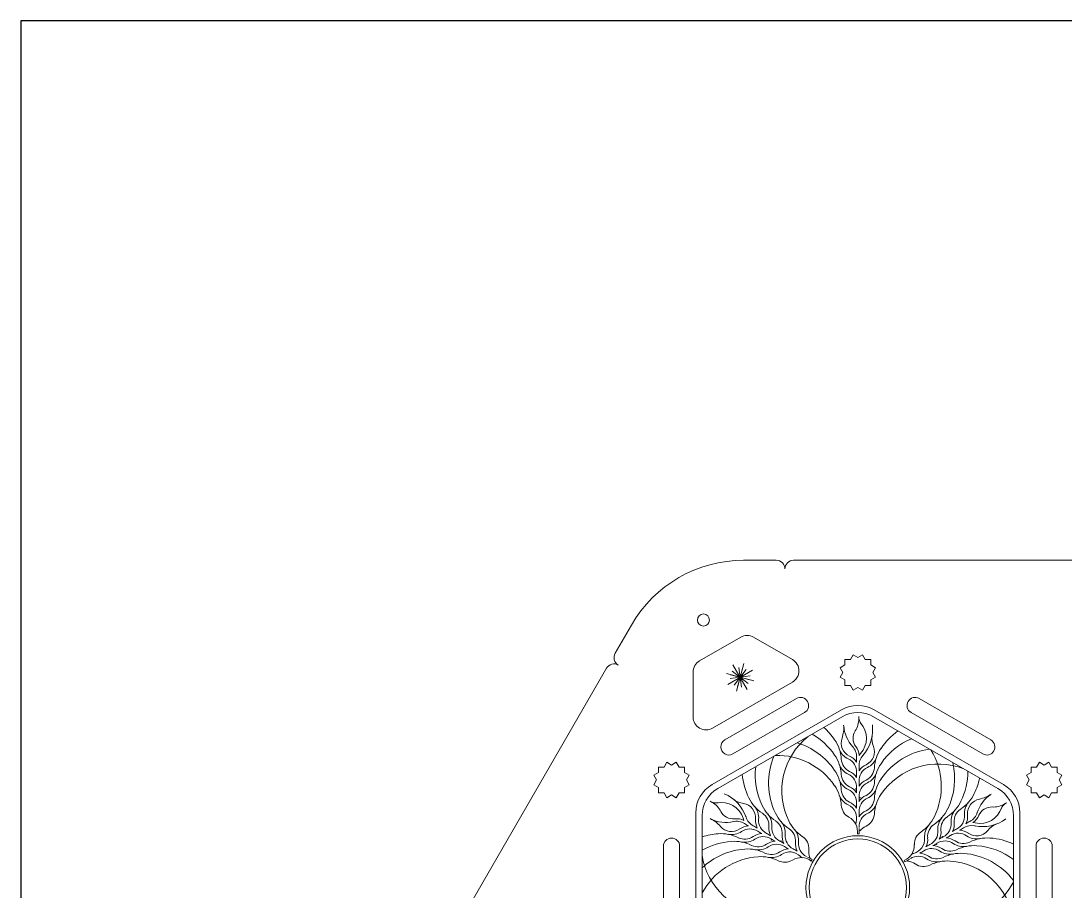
# Model space of a CAD drawing. Header units: millimetres. Extents: x -13 to 887, y 0 to 600.
# Drawn here: x -13 to 228.7, y 398.6 to 600 of the extents above; entities that cross this region are included whole.
import ezdxf

# ---------------------------------------------------------------- set-up
doc = ezdxf.new("R2010")
doc.units = ezdxf.units.MM
doc.layers.get('0').update_dxf_attribs({"true_color": 0x000000})
for name, color, linetype, lineweight, true_color in [('Cut_First', 1, 'Continuous', 20, 0xff0000), ('Cut_Second', 1, 'Continuous', 20, 0xff0000), ('Vector Engrave', 5, 'Continuous', 0, 0x0000ff)]:
    doc.layers.add(name, color=color, linetype=linetype, lineweight=lineweight, true_color=true_color)

msp = doc.modelspace()

# ---------------------------------------------------------------- linework, layer by layer
for p, q in [((887, 600), (-13, 600)), ((-13, 600), (-13, 0))]:
    msp.add_line(p, q)
at = {"layer": 'Cut_First'}
for p, q in [((177, 440.53), (147, 423.21)), ((214.5, 423.21), (184.5, 440.53)), ((143.25, 416.71), (143.25, 382.07)), ((218.25, 382.07), (218.25, 416.71))]:
    msp.add_line(p, q, dxfattribs=at)
for centre, radius in [((145, 461.31), 1.4), ((180.75, 399.39), 11.25)]:
    msp.add_circle(centre, radius, dxfattribs=at)
for centre, start, end in [((180.75, 434.03), 60, 120), ((150.75, 416.71), 120, 180), ((210.75, 416.71), 0, 60)]:
    msp.add_arc(centre, 7.5, start, end, dxfattribs=at)
at = {"layer": 'Cut_Second'}
for p, q in [((154.32, 475.16), (161.87, 475.16)), ((165.87, 475.16), (368.13, 475.16)), ((128.35, 460.16), (124.57, 453.62)), ((144.12, 451.86), (153.63, 457.34)), ((156.63, 457.34), (165.63, 452.14)), ((179.02, 452.19), (177.75, 452.19)), ((177.75, 452.19), (177.75, 450.92)), ((179.65, 453.28), (179.02, 452.19)), ((180.75, 452.65), (179.65, 453.28)), ((181.85, 453.28), (180.75, 452.65)), ((182.48, 452.19), (181.85, 453.28)), ((183.75, 452.19), (182.48, 452.19)), ((183.75, 450.92), (183.75, 452.19)), ((21.44, 275), (122.57, 450.16)), ((177.75, 450.92), (176.65, 450.28)), ((176.65, 450.28), (177.29, 449.19)), ((184.85, 450.28), (183.75, 450.92)), ((184.21, 449.19), (184.85, 450.28)), ((142.62, 438.87), (142.62, 449.26)), ((177.29, 449.19), (176.65, 448.09)), ((176.65, 448.09), (177.75, 447.45)), ((177.75, 447.45), (177.75, 446.19)), ((183.75, 447.45), (184.85, 448.09)), ((183.75, 446.19), (183.75, 447.45)), ((184.85, 448.09), (184.21, 449.19)), ((147.12, 436.27), (165.63, 446.95)), ((177.75, 446.19), (179.02, 446.19)), ((179.02, 446.19), (179.65, 445.09)), ((179.65, 445.09), (180.75, 445.72)), ((180.75, 445.72), (181.85, 445.09)), ((181.85, 445.09), (182.48, 446.19)), ((182.48, 446.19), (183.75, 446.19)), ((149.95, 433.57), (166.55, 443.15)), ((194.95, 443.15), (211.55, 433.57)), ((168.43, 439.9), (151.82, 430.32)), ((209.68, 430.32), (193.07, 439.9)), ((136.53, 428.39), (135.89, 427.29)), ((137.62, 427.75), (136.53, 428.39)), ((138.72, 428.39), (137.62, 427.75)), ((139.36, 427.29), (138.72, 428.39)), ((222.78, 428.39), (222.14, 427.29)), ((223.88, 427.75), (222.78, 428.39)), ((224.97, 428.39), (223.88, 427.75)), ((225.61, 427.29), (224.97, 428.39)), ((134.62, 426.02), (133.53, 425.39)), ((135.89, 427.29), (134.62, 427.29)), ((134.62, 427.29), (134.62, 426.02)), ((140.62, 427.29), (139.36, 427.29)), ((140.62, 426.02), (140.62, 427.29)), ((141.72, 425.39), (140.62, 426.02)), ((220.88, 426.02), (219.78, 425.39)), ((222.14, 427.29), (220.88, 427.29)), ((220.88, 427.29), (220.88, 426.02)), ((226.88, 427.29), (225.61, 427.29)), ((226.88, 426.02), (226.88, 427.29)), ((227.97, 425.39), (226.88, 426.02)), ((133.53, 425.39), (134.16, 424.29)), ((134.16, 424.29), (133.53, 423.19)), ((133.53, 423.19), (134.62, 422.56)), ((140.62, 422.56), (141.72, 423.19)), ((141.09, 424.29), (141.72, 425.39)), ((141.72, 423.19), (141.09, 424.29)), ((219.78, 425.39), (220.41, 424.29)), ((220.41, 424.29), (219.78, 423.19)), ((219.78, 423.19), (220.88, 422.56)), ((226.88, 422.56), (227.97, 423.19)), ((227.34, 424.29), (227.97, 425.39)), ((227.97, 423.19), (227.34, 424.29)), ((134.62, 422.56), (134.62, 421.29)), ((134.62, 421.29), (135.89, 421.29)), ((135.89, 421.29), (136.53, 420.19)), ((136.53, 420.19), (137.62, 420.82)), ((137.62, 420.82), (138.72, 420.19)), ((138.72, 420.19), (139.36, 421.29)), ((139.36, 421.29), (140.62, 421.29)), ((140.62, 421.29), (140.62, 422.56)), ((220.88, 422.56), (220.88, 421.29)), ((220.88, 421.29), (222.14, 421.29)), ((222.14, 421.29), (222.78, 420.19)), ((222.78, 420.19), (223.88, 420.82)), ((223.88, 420.82), (224.97, 420.19)), ((224.97, 420.19), (225.61, 421.29)), ((225.61, 421.29), (226.88, 421.29)), ((226.88, 421.29), (226.88, 422.56)), ((135.75, 389.81), (135.75, 408.97)), ((139.5, 408.97), (139.5, 389.81)), ((222, 389.81), (222, 408.97)), ((225.75, 408.97), (225.75, 389.81))]:
    msp.add_line(p, q, dxfattribs=at)
for centre, radius, start, end in [((154.32, 445.16), 30, 90, 150), ((161.87, 473.16), 2, 0, 90), ((165.87, 473.16), 2, 90, 180), ((155.13, 454.74), 3, 60, 120), ((126.3, 452.62), 2, 150, 240), ((164.13, 449.55), 3, 300, 60), ((124.3, 449.16), 2, 60, 150), ((145.62, 449.26), 3, 120, 180), ((167.49, 441.53), 1.88, 300, 120), ((194.01, 441.53), 1.88, 60, 240), ((145.62, 438.87), 3, 180, 300), ((150.89, 431.94), 1.88, 120, 300), ((210.61, 431.94), 1.88, 240, 60), ((137.62, 408.97), 1.88, 0, 180), ((223.88, 408.97), 1.88, 0, 180)]:
    msp.add_arc(centre, radius, start, end, dxfattribs=at)
at = {"layer": 'Vector Engrave'}
for p, q in [((156.36, 449.72), (150.64, 446.41)), ((151.85, 450.93), (155.15, 445.2)), ((154.91, 449.89), (152.09, 446.23)), ((152.35, 450.06), (154.65, 446.06)), ((154.36, 451.26), (152.64, 444.87)), ((154.1, 450.29), (152.9, 445.83)), ((153.2, 450.35), (153.8, 445.77)), ((150.31, 448.92), (156.69, 447.21)), ((151.21, 447.76), (155.79, 448.36)), ((151.27, 448.66), (155.73, 447.46)), ((155.5, 449.22), (151.5, 446.91)), ((151.67, 449.47), (155.33, 446.66)), ((148.31, 422.28), (177.15, 438.92)), ((148.31, 422.28), (177.15, 438.92)), ((180.96, 438.45), (180.95, 438.99)), ((184.35, 438.92), (213.19, 422.28)), ((184.35, 438.92), (213.19, 422.28)), ((147.03, 419.1), (146.55, 419.36)), ((214.68, 418.74), (215.15, 419.02)), ((144.71, 382.74), (144.71, 416.04)), ((144.71, 382.74), (144.71, 416.04)), ((216.79, 416.04), (216.79, 382.74)), ((216.79, 416.04), (216.79, 382.74)), ((180.66, 411.81), (181.06, 411.8)), ((169.95, 405.52), (170.15, 405.87)), ((191.46, 405.68), (191.66, 405.33))]:
    msp.add_line(p, q, dxfattribs=at)
msp.add_circle((180.75, 399.39), 12, dxfattribs=at)
msp.add_circle((180.75, 399.39), 12, dxfattribs=at)
for centre, radius, start, end in [((180.75, 432.68), 7.21, 60, 120), ((180.75, 432.68), 7.21, 60, 120), ((175.96, 438.37), 5, 327.2095, 0.9548), ((183.95, 439.04), 3, 180.9548, 218.4342), ((162.13, 424.64), 16, 34.1168, 47.6794), ((170.5, 436.34), 7, 340.4644, 5.173), ((185.46, 437.4), 8, 184.0313, 222.655), ((182.84, 433.93), 3.19, 146.9891, 216.4403), ((177.5, 433.93), 5.23, 317.8952, 42.1729), ((175.18, 435.93), 9, 318.2345, 7.0237), ((199.37, 422.64), 16, 125.673, 145.8832), ((179.15, 421.8), 16, 128.2789, 205.8832), ((162.14, 417.53), 16, 34.1168, 73.5336), ((162.13, 421.09), 16, 34.1168, 59.7512), ((167.93, 428.57), 9, 3.4644, 34.1168), ((180.27, 432.87), 3.37, 160.4644, 244.7782), ((188, 433.78), 4, 170.4716, 205.4863), ((199.37, 419.09), 16, 112.808, 145.8832), ((180.27, 432.87), 4.08, 199.214, 244.7782), ((177.1, 429.69), 3.37, 356.8622, 44.9341), ((177.1, 429.69), 3.95, 4.3063, 36.4403), ((184.4, 427.69), 4.08, 137.8952, 145.6964), ((181.23, 430.87), 3.37, 295.2218, 20.5356), ((193.57, 426.57), 9, 145.8832, 176.5356), ((199.36, 415.53), 16, 97.1522, 145.8832), ((184.08, 422.8), 16, 334.1168, 31.8027), ((176.08, 423.58), 16, 157.1522, 205.8832), ((162.14, 413.98), 16, 34.1168, 91.8027), ((167.93, 425.01), 9, 3.4644, 34.1168), ((180.28, 429.32), 4.08, 199.214, 244.7782), ((180.28, 429.32), 3.37, 183.4644, 244.7782), ((177.1, 426.13), 3.37, 356.8622, 64.7782), ((177.1, 426.13), 4.08, 34.3036, 64.7782), ((189.95, 428.99), 9.5, 176.8622, 183.3428), ((184.4, 427.69), 3.37, 137.8952, 183.1378), ((177.5, 433.93), 5.93, 317.8952, 320.7231), ((181.23, 430.87), 4.08, 295.2218, 340.786), ((193.57, 423.01), 9, 145.8832, 176.5356), ((199.36, 411.98), 16, 68.2789, 145.8832), ((187.16, 424.58), 16, 334.1168, 13.5336), ((169.92, 427.14), 16, 185.673, 205.8832), ((173, 425.36), 16, 172.808, 205.8832), ((167.93, 421.46), 9, 3.4644, 34.1168), ((180.28, 425.76), 3.37, 183.4644, 244.7782), ((177.1, 422.58), 3.37, 356.8622, 64.7782), ((177.1, 422.58), 4.08, 34.3036, 64.7782), ((189.95, 425.43), 9.5, 176.8622, 183.3428), ((184.4, 424.13), 4.08, 115.2218, 145.6964), ((171.55, 426.99), 9.5, 356.6572, 3.1378), ((184.4, 424.13), 3.37, 115.2218, 183.1378), ((181.22, 427.32), 3.37, 295.2218, 356.5356), ((181.22, 427.32), 4.08, 295.2218, 340.786), ((190.23, 426.36), 16, 334.1168, 359.7512), ((180.28, 425.76), 4.08, 199.214, 244.7782), ((184.4, 420.58), 4.08, 115.2218, 145.6964), ((171.55, 423.43), 9.5, 356.6572, 3.1378), ((184.4, 420.58), 3.37, 115.2218, 183.1378), ((181.22, 423.76), 3.37, 295.2218, 356.5356), ((193.57, 419.46), 9, 145.8832, 176.5356), ((193.31, 428.14), 16, 334.1168, 347.6794), ((151.92, 416.04), 7.21, 120, 180), ((151.92, 416.04), 7.21, 120, 180), ((146.32, 412.83), 9, 18.2345, 67.0237), ((167.94, 417.9), 9, 3.4644, 34.1168), ((180.28, 422.21), 4.08, 199.214, 244.7782), ((180.28, 422.21), 3.37, 183.4644, 244.7782), ((177.11, 419.02), 3.37, 356.8622, 64.7782), ((177.11, 419.02), 4.08, 34.3036, 64.7782), ((189.96, 421.87), 9.5, 176.8622, 183.3428), ((184.39, 417.02), 4.08, 115.2218, 145.6964), ((181.22, 423.76), 4.08, 295.2218, 340.786), ((193.56, 415.9), 9, 145.8832, 176.5356), ((199.61, 425.09), 9, 303.4644, 334.1168), ((216.02, 414.31), 8, 124.0313, 162.655), ((207.62, 426.75), 7, 280.4644, 305.173), ((209.58, 416.04), 7.21, 360, 60), ((209.58, 416.04), 7.21, 0, 60), ((148.01, 421.98), 3, 240.9548, 278.4342), ((144.6, 414.73), 5, 27.2095, 60.9548), ((149.22, 413.85), 5.23, 17.8952, 102.1729), ((154.59, 422.86), 4, 230.4716, 265.4863), ((153.72, 415.54), 3.37, 355.2218, 80.5356), ((163.62, 424.09), 9, 205.8832, 236.5356), ((153.72, 415.54), 4.08, 355.2218, 40.786), ((166.7, 422.31), 9, 205.8832, 236.5356), ((180.29, 418.65), 3.37, 183.4644, 241.7778), ((177.11, 415.47), 3.37, 343.5415, 64.7782), ((177.11, 415.47), 4.08, 34.3036, 64.7782), ((189.96, 418.32), 9.5, 176.8622, 183.3428), ((184.39, 417.02), 3.37, 115.2218, 183.1378), ((171.54, 419.87), 9.5, 356.6572, 3.1378), ((181.22, 420.21), 3.37, 295.2218, 356.5356), ((181.22, 420.21), 4.08, 295.2218, 340.786), ((196.53, 423.31), 9, 303.4644, 334.1168), ((209.51, 416.54), 4.08, 139.214, 184.7782), ((209.51, 416.54), 3.37, 100.4644, 184.7782), ((212.11, 423.03), 5, 267.2095, 300.9548), ((216.69, 416.45), 3, 120.9548, 158.4342), ((151.88, 418.47), 3.19, 206.9891, 276.4403), ((149.22, 413.85), 5.93, 17.8952, 20.7231), ((156.8, 413.76), 3.37, 355.2218, 56.5356), ((156.8, 413.76), 4.08, 355.2218, 40.786), ((169.78, 420.52), 9, 205.8832, 236.5356), ((184.39, 413.47), 3.37, 115.2218, 183.1378), ((184.39, 413.47), 4.08, 115.2218, 145.6964), ((171.54, 416.32), 9.5, 356.6572, 3.1378), ((181.21, 416.65), 3.37, 295.2218, 356.5356), ((190.38, 419.74), 9, 303.4644, 334.1168), ((193.45, 421.52), 9, 303.4644, 334.1168), ((203.35, 412.98), 3.37, 123.4644, 184.7782), ((206.43, 414.76), 4.08, 139.214, 184.7782), ((206.43, 414.76), 3.37, 123.4644, 184.7782), ((202.09, 415.92), 3.37, 296.8622, 4.7782), ((202.09, 415.92), 4.08, 334.3036, 4.7782), ((205.16, 417.7), 3.37, 296.8622, 344.9341), ((205.16, 417.7), 3.95, 304.3063, 336.4403), ((209.04, 419.47), 5.23, 257.8952, 342.1729), ((211.71, 414.85), 3.19, 86.9891, 156.4403), ((143.62, 408.99), 7, 40.4644, 65.173), ((150.19, 422.47), 8, 244.0313, 282.655), ((151.51, 415.72), 3.37, 220.4644, 304.7782), ((152.68, 411.37), 3.37, 56.8622, 104.9341), ((152.68, 411.37), 3.95, 64.3063, 96.4403), ((155.76, 409.6), 4.08, 94.3036, 124.7782), ((158.07, 416.7), 4.08, 197.8952, 205.6964), ((159.72, 422.15), 9.5, 236.8622, 243.3428), ((158.07, 416.7), 3.37, 197.8952, 243.1378), ((152.25, 405.22), 9.5, 56.6572, 63.1378), ((161.15, 414.92), 4.08, 175.2218, 205.6964), ((161.15, 414.92), 3.37, 175.2218, 243.1378), ((164.22, 413.14), 4.08, 175.2218, 205.6964), ((164.22, 413.14), 3.37, 175.2218, 243.1378), ((159.88, 411.98), 3.37, 355.2218, 56.5356), ((159.88, 411.98), 4.08, 355.2218, 40.786), ((172.86, 418.74), 9, 205.8832, 236.5356), ((176.89, 412.33), 3.8, 352.1403, 61.7778), ((181.3, 414.23), 1, 163.5415, 203.2963), ((184.39, 409.91), 4.08, 115.2218, 140.5509), ((200.28, 411.2), 4.08, 139.214, 184.7782), ((200.28, 411.2), 3.37, 123.4644, 184.7782), ((203.35, 412.98), 4.08, 139.214, 184.7782), ((199.01, 414.14), 3.37, 296.8622, 4.7782), ((199.01, 414.14), 4.08, 334.3036, 4.7782), ((207.09, 410.37), 3.37, 77.8952, 123.1378), ((210.98, 406.22), 9.5, 116.8622, 123.3428), ((207.09, 410.37), 4.08, 77.8952, 85.6964), ((209.61, 422.49), 9, 258.2345, 307.0237), ((209.04, 419.47), 5.93, 257.8952, 260.7231), ((214.16, 410.31), 4, 110.4716, 145.4863), ((149.57, 395.89), 16, 94.1168, 107.6794), ((149.07, 402.87), 9, 63.4644, 94.1168), ((151.51, 415.72), 4.08, 259.214, 304.7782), ((154.59, 413.94), 3.37, 243.4644, 304.7782), ((155.76, 409.6), 3.37, 56.8622, 124.7782), ((158.84, 407.82), 4.08, 94.3036, 124.7782), ((158.84, 407.82), 3.37, 56.8622, 124.7782), ((162.8, 420.38), 9.5, 236.8622, 243.3428), ((155.33, 403.44), 9.5, 56.6572, 63.1378), ((167.3, 411.36), 4.08, 175.2218, 205.6964), ((167.3, 411.36), 3.37, 175.2218, 243.1378), ((162.96, 410.2), 3.37, 355.2218, 56.5356), ((162.96, 410.2), 4.08, 355.2218, 40.786), ((166.03, 408.42), 3.37, 355.2218, 56.5356), ((176.89, 412.33), 4.2, 352.7867, 9.6331), ((197.2, 409.42), 3.37, 123.4644, 181.7778), ((195.93, 412.36), 3.37, 296.8622, 4.7782), ((195.93, 412.36), 4.08, 334.3036, 4.7782), ((204.83, 402.66), 9.5, 116.8622, 123.3428), ((196.97, 419.38), 9.5, 296.6572, 303.1378), ((204.01, 408.6), 3.37, 55.2218, 123.1378), ((207.9, 404.44), 9.5, 116.8622, 123.3428), ((200.05, 421.15), 9.5, 296.6572, 303.1378), ((204.01, 408.6), 4.08, 55.2218, 85.6964), ((208.25, 414.72), 4.08, 235.2218, 280.786), ((208.25, 414.72), 3.37, 235.2218, 320.5356), ((152.65, 394.12), 16, 94.1168, 119.7512), ((152.15, 401.1), 9, 63.4644, 94.1168), ((154.59, 413.94), 4.08, 259.214, 304.7782), ((157.68, 412.17), 3.37, 243.4644, 304.7782), ((157.68, 412.17), 4.08, 259.214, 304.7782), ((161.92, 406.05), 4.08, 94.3036, 124.7782), ((161.92, 406.05), 3.37, 56.8622, 124.7782), ((165.88, 418.6), 9.5, 236.8622, 243.3428), ((158.41, 401.66), 9.5, 56.6572, 63.1378), ((168.96, 416.83), 9.5, 236.8622, 243.3428), ((170.38, 409.58), 4.08, 175.2218, 205.6964), ((170.38, 409.58), 3.37, 175.2218, 243.1378), ((190.03, 409.2), 3.8, 292.1403, 1.7778), ((192.85, 410.58), 3.37, 283.5415, 4.7782), ((192.85, 410.58), 4.08, 334.3036, 4.7782), ((201.75, 400.88), 9.5, 116.8622, 123.3428), ((193.89, 417.6), 9.5, 296.6572, 303.1378), ((197.84, 405.05), 4.08, 55.2218, 85.6964), ((200.92, 406.82), 3.37, 55.2218, 123.1378), ((200.92, 406.82), 4.08, 55.2218, 85.6964), ((205.17, 412.94), 4.08, 235.2218, 280.786), ((205.17, 412.94), 3.37, 235.2218, 296.5356), ((207.62, 400.1), 9, 85.8832, 116.5356), ((210.7, 401.87), 9, 85.8832, 116.5356), ((207.12, 393.12), 16, 52.808, 85.8832), ((210.2, 394.89), 16, 65.673, 85.8832), ((155.73, 392.34), 16, 94.1168, 133.5336), ((160.54, 409.21), 16, 188.2789, 265.8832), ((158.81, 390.57), 16, 94.1168, 151.8027), ((155.23, 399.32), 9, 63.4644, 94.1168), ((158.31, 397.55), 9, 63.4644, 94.1168), ((160.76, 410.39), 3.37, 243.4644, 304.7782), ((160.76, 410.39), 4.08, 259.214, 304.7782), ((165, 404.27), 4.08, 94.3036, 124.7782), ((165, 404.27), 3.37, 43.5415, 124.7782), ((167.61, 402.52), 3.8, 52.1403, 121.7778), ((161.48, 399.88), 9.5, 56.6572, 63.1378), ((168.17, 407.29), 1, 223.5415, 263.2963), ((167.61, 402.52), 4.2, 52.7867, 69.6331), ((173.46, 407.8), 4.08, 175.2218, 200.5509), ((194.76, 403.27), 3.37, 55.2218, 123.1378), ((193.88, 406.33), 1, 103.5415, 143.2963), ((190.81, 415.83), 9.5, 296.6572, 303.1378), ((194.76, 403.27), 4.08, 55.2218, 85.6964), ((197.84, 405.05), 3.37, 55.2218, 123.1378), ((199.01, 409.39), 3.37, 235.2218, 296.5356), ((202.09, 411.17), 4.08, 235.2218, 280.786), ((202.09, 411.17), 3.37, 235.2218, 296.5356), ((204.54, 398.32), 9, 85.8832, 116.5356), ((204.04, 391.34), 16, 37.1522, 85.8832), ((163.84, 408.62), 3.37, 243.4644, 301.7778), ((190.03, 409.2), 4.2, 292.7867, 309.6331), ((191.68, 401.5), 4.08, 55.2218, 80.5509), ((195.93, 407.62), 3.37, 235.2218, 296.5356), ((199.01, 409.39), 4.08, 235.2218, 280.786), ((201.46, 396.55), 9, 85.8832, 116.5356), ((200.96, 389.57), 16, 8.2789, 85.8832), ((202.69, 408.21), 16, 274.1168, 331.8027)]:
    msp.add_arc(centre, radius, start, end, dxfattribs=at)
for p in [(180.28, 422.21), (181.22, 420.21), (200.28, 411.2), (160.76, 410.39), (162.96, 410.2), (199.01, 409.39)]:
    msp.add_point(p, dxfattribs=at)

doc.saveas('drawing.dxf')
